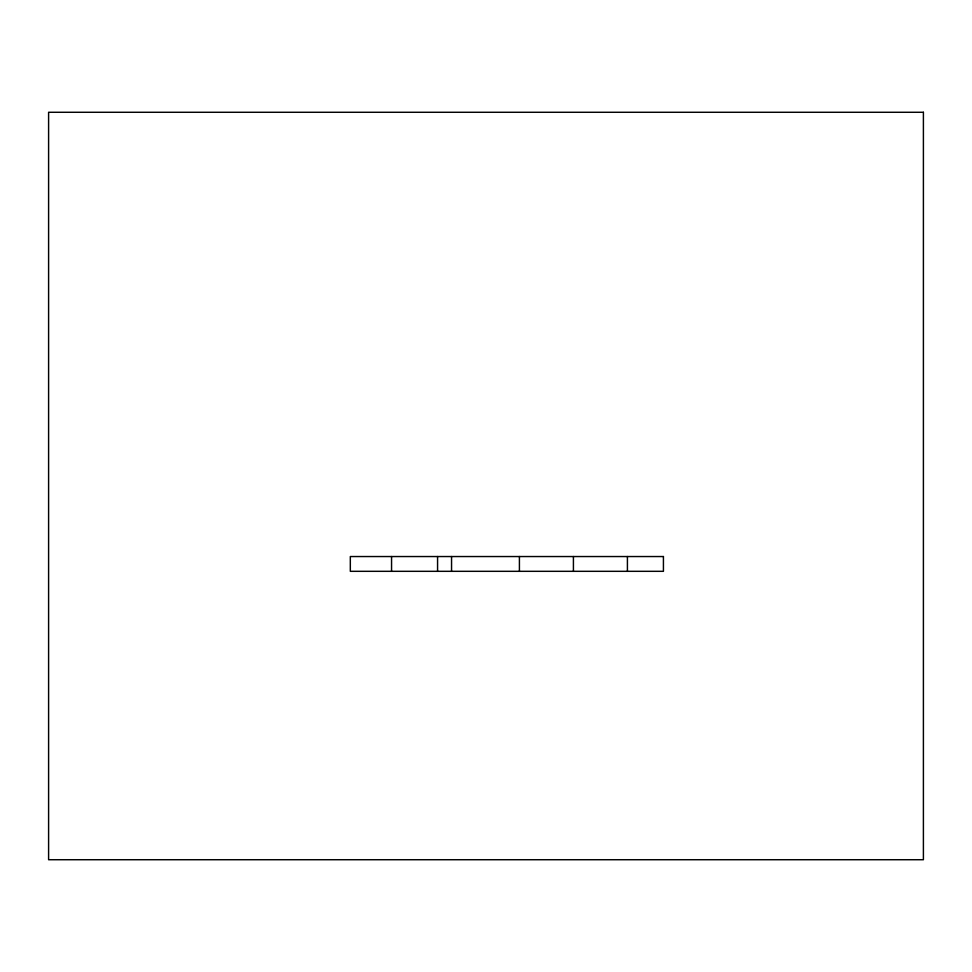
<?xml version="1.0" encoding="UTF-8"?>
<svg xmlns="http://www.w3.org/2000/svg" width="972" height="972" viewBox="0 0 972 972"><rect width="100%" height="100%" fill="white"/><g stroke="black" fill="none" stroke-linecap="round" stroke-linejoin="round"><path stroke-width="1.46" d="M627.414 556.543L627.414 571.317M573.419 556.543L573.419 571.317M519.413 556.543L519.413 571.317M451.555 556.543L451.555 571.317M437.57 556.543L437.57 571.317M391.558 556.543L391.558 571.317M923.4 112.278L48.6 112.278L48.6 859.722L923.4 859.722L923.4 112.278M663.426 556.543L350.321 556.543L350.321 571.317L663.426 571.317L663.426 556.543"/></g></svg>
